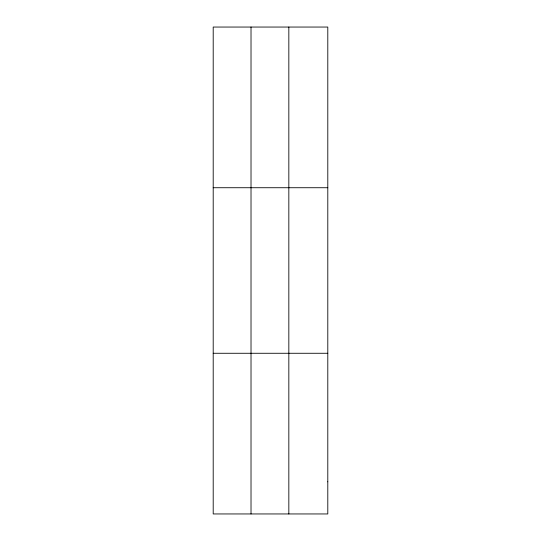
<?xml version="1.0" encoding="UTF-8"?>
<svg xmlns="http://www.w3.org/2000/svg" width="541" height="541" viewBox="0 0 541 541"><rect width="100%" height="100%" fill="white"/><g stroke="black" fill="none" stroke-linecap="round" stroke-linejoin="round"><path stroke-width="0.81" d="M251.017 513.95L251.017 27.05M288.833 513.95L288.833 27.05M213.201 187.727L327.799 187.727M213.201 353.273L327.799 353.273M327.799 481.815L327.799 513.95L213.201 513.95L213.201 27.05L327.799 27.05L327.799 481.815"/></g></svg>
